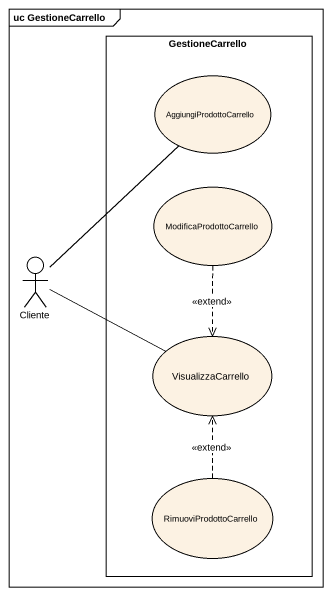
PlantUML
@startuml
mainframe uc GestioneCarrello
rectangle GestioneCarrello {
  usecase AggiungiProdottoCarrello
  usecase ModificaProdottoCarrello
  usecase VisualizzaCarrello
  usecase RimuoviProdottoCarrello
}
actor Cliente
AggiungiProdottoCarrello -- Cliente
ModificaProdottoCarrello ..> VisualizzaCarrello : <<extend>>
VisualizzaCarrello -left- Cliente
RimuoviProdottoCarrello .up.> VisualizzaCarrello : <<extend>>
@enduml
